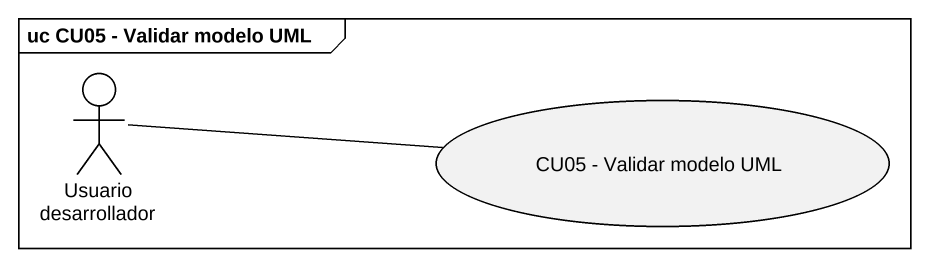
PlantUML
@startuml
mainframe uc CU05 - Validar modelo UML
actor "Usuario desarrollador" as Usuario_desarrollador
usecase "CU05 - Validar modelo UML" as CU05_Validar_modelo_UML
Usuario_desarrollador -right- CU05_Validar_modelo_UML
@enduml
